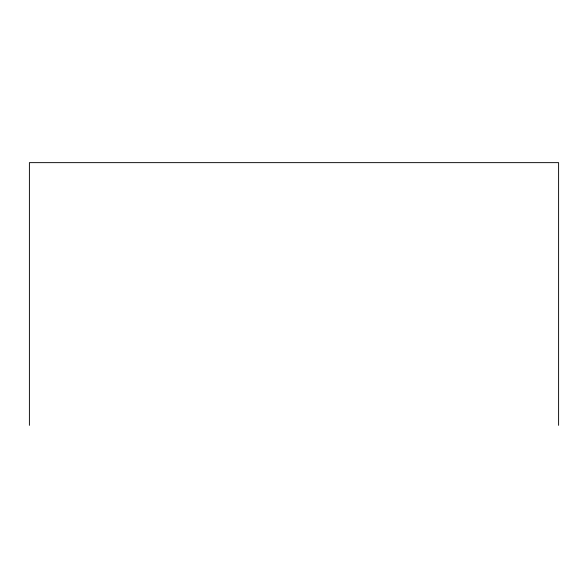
<?xml version="1.0" encoding="UTF-8"?>
<svg xmlns="http://www.w3.org/2000/svg" width="588" height="588" viewBox="0 0 588 588"><rect width="100%" height="100%" fill="white"/><g stroke="black" fill="none" stroke-linecap="round" stroke-linejoin="round"><path stroke-width="0.88" d="M558.6 425.359L558.6 162.641L29.4 162.641L29.4 425.359"/></g></svg>
